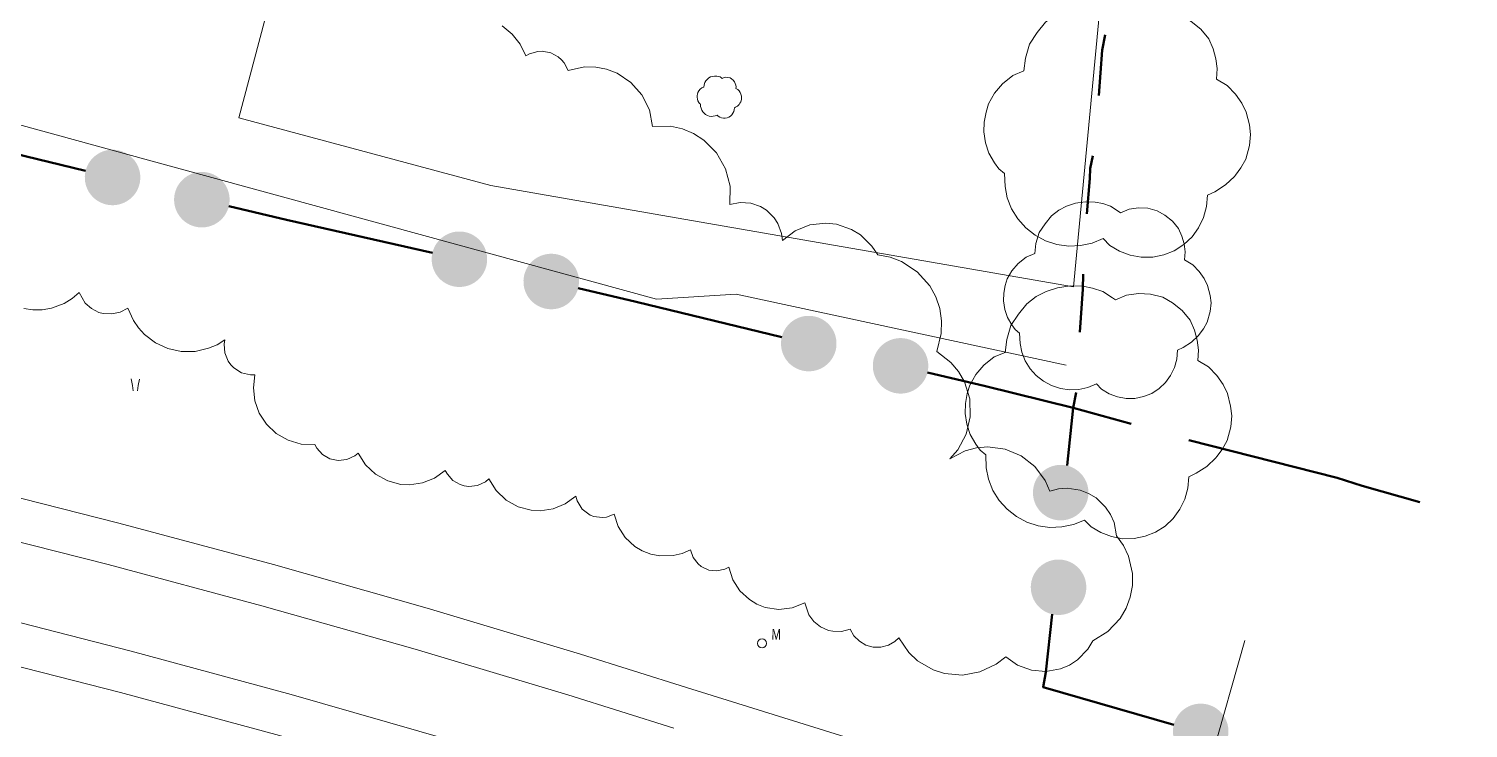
# Model space of a CAD drawing. Header units: metres. Extents: x -208 to 1512, y -277 to 123.
# Drawn here: x 868.17 to 916.64, y -85.19 to -61.63 of the extents above; entities that cross this region are included whole.
import ezdxf
from ezdxf.enums import TextEntityAlignment as Align

# ---------------------------------------------------------------- set-up
doc = ezdxf.new("R2010")
doc.units = ezdxf.units.M
doc.header["$MEASUREMENT"] = 0
for name, color, linetype in [('740_WienGV_Flwd-Bebauungsplan', 7, 'Continuous'), ('740_WienGV_L_Baum_ -gruppen_ Grünflächen', 7, 'Continuous'), ('740_WienGV_L_Mast', 7, 'Continuous'), ('740_WienGV_L_Mauer_Sockel', 7, 'Continuous'), ('740_WienGV_T_Straßen_ Gehsteige_ Schienen', 7, 'Continuous')]:
    doc.layers.add(name, color=color, linetype=linetype)
doc.styles.add('ERSTELLTER_STIL_2', font='arial.ttf', dxfattribs={"width": 0.75})

# ---------------------------------------------------------------- blocks, each defined once
blk = doc.blocks.new('LO0013_2A75[1003]_5', base_point=(892.86, -82.333))
at = {"layer": '740_WienGV_L_Mast', "color": 252, "linetype": 'Continuous', "lineweight": 13, "true_color": 0x949494}
blk.add_circle((892.86, -82.333), 0.15, dxfattribs=at)
at = {"layer": '740_WienGV_L_Mast', "color": 252, "lineweight": 13, "true_color": 0x949494, "style": 'ERSTELLTER_STIL_2'}
blk.add_attdef('M', text='', height=0.36, rotation=358.95, dxfattribs=at).set_placement((893.177, -82.312), align=Align.BOTTOM_LEFT)
blk = doc.blocks.new('GI00131_ATT627(WIESE)_2CA5[1021]_5', base_point=(871.756, -73.628))
at = {"layer": '740_WienGV_L_Baum_ -gruppen_ Grünflächen', "color": 252, "linetype": 'Continuous', "lineweight": 13, "true_color": 0x949494}
for p, q in [((871.62, -73.426), (871.66, -73.647)), ((871.66, -73.647), (871.68, -73.827)), ((871.824, -73.83), (871.852, -73.644)), ((871.852, -73.644), (871.9, -73.431))]:
    blk.add_line(p, q, dxfattribs=at)
blk = doc.blocks.new('GI0007_ATT22(LAUB)_2815[1030]_5', base_point=(891.422, -63.932))
at = {"layer": '740_WienGV_L_Baum_ -gruppen_ Grünflächen', "color": 252, "linetype": 'Continuous', "lineweight": 13, "true_color": 0x949494}
for p, q in [((890.907, -63.523), (890.93, -63.445)), ((890.93, -63.445), (890.973, -63.381)), ((890.973, -63.381), (891.02, -63.323)), ((891.02, -63.323), (891.072, -63.283)), ((891.072, -63.283), (891.128, -63.253)), ((891.128, -63.253), (891.192, -63.233)), ((891.192, -63.233), (891.263, -63.222)), ((891.263, -63.222), (891.334, -63.225)), ((891.334, -63.225), (891.389, -63.236)), ((891.389, -63.236), (891.446, -63.254)), ((891.446, -63.254), (891.501, -63.289)), ((891.501, -63.289), (891.518, -63.301)), ((891.518, -63.301), (891.58, -63.276)), ((891.58, -63.276), (891.646, -63.265)), ((891.646, -63.265), (891.714, -63.268)), ((891.714, -63.268), (891.783, -63.287)), ((891.783, -63.287), (891.837, -63.319)), ((891.837, -63.319), (891.892, -63.361)), ((891.892, -63.361), (891.937, -63.415)), ((891.937, -63.415), (891.96, -63.471)), ((891.96, -63.471), (891.977, -63.527)), ((890.674, -63.938), (890.675, -63.883)), ((890.683, -63.999), (890.674, -63.938)), ((890.675, -63.883), (890.686, -63.828)), ((890.686, -63.828), (890.699, -63.78)), ((890.699, -63.78), (890.734, -63.721)), ((890.734, -63.721), (890.778, -63.668)), ((890.778, -63.668), (890.837, -63.621)), ((890.837, -63.621), (890.898, -63.596)), ((890.898, -63.596), (890.907, -63.523)), ((891.977, -63.527), (891.984, -63.583)), ((891.984, -63.583), (891.979, -63.642)), ((891.979, -63.642), (892.04, -63.678)), ((892.04, -63.678), (892.086, -63.726)), ((892.086, -63.726), (892.121, -63.777)), ((892.121, -63.777), (892.146, -63.828)), ((892.146, -63.828), (892.164, -63.898)), ((892.164, -63.898), (892.17, -63.952)), ((892.17, -63.952), (892.165, -64.014)), ((890.702, -64.057), (890.683, -63.999)), ((890.734, -64.111), (890.702, -64.057)), ((890.758, -64.145), (890.734, -64.111)), ((890.789, -64.172), (890.758, -64.145)), ((890.792, -64.244), (890.789, -64.172)), ((890.805, -64.309), (890.792, -64.244)), ((890.829, -64.371), (890.805, -64.309)), ((890.865, -64.427), (890.829, -64.371)), ((890.91, -64.477), (890.865, -64.427)), ((891.907, -64.42), (891.879, -64.477)), ((891.923, -64.358), (891.907, -64.42)), ((891.928, -64.294), (891.923, -64.358)), ((891.97, -64.275), (891.928, -64.294)), ((892.03, -64.236), (891.97, -64.275)), ((892.081, -64.188), (892.03, -64.236)), ((892.086, -64.181), (892.081, -64.188)), ((892.117, -64.141), (892.086, -64.181)), ((892.143, -64.091), (892.117, -64.141)), ((892.165, -64.014), (892.143, -64.091)), ((890.961, -64.518), (890.91, -64.477)), ((891.02, -64.549), (890.961, -64.518)), ((891.084, -64.57), (891.02, -64.549)), ((891.15, -64.58), (891.084, -64.57)), ((891.216, -64.576), (891.15, -64.58)), ((891.281, -64.563), (891.216, -64.576)), ((891.344, -64.537), (891.281, -64.563)), ((891.381, -64.575), (891.344, -64.537)), ((891.435, -64.608), (891.381, -64.575)), ((891.494, -64.631), (891.435, -64.608)), ((891.557, -64.642), (891.494, -64.631)), ((891.621, -64.641), (891.557, -64.642)), ((891.683, -64.629), (891.621, -64.641)), ((891.742, -64.605), (891.683, -64.629)), ((891.795, -64.571), (891.742, -64.605)), ((891.842, -64.528), (891.795, -64.571)), ((891.879, -64.477), (891.842, -64.528))]:
    blk.add_line(p, q, dxfattribs=at)
blk = doc.blocks.new('GI0007_ATT22(LAUB)_2815[1068]_5', base_point=(904.489, -70.771))
at = {"layer": '740_WienGV_L_Baum_ -gruppen_ Grünflächen', "color": 252, "linetype": 'Continuous', "lineweight": 13, "true_color": 0x949494}
for p, q in [((902.612, -67.927), (902.854, -67.742)), ((902.854, -67.742), (903.116, -67.602)), ((903.116, -67.602), (903.411, -67.508)), ((903.411, -67.508), (903.746, -67.455)), ((903.746, -67.455), (904.074, -67.471)), ((904.074, -67.471), (904.332, -67.52)), ((904.332, -67.52), (904.599, -67.605)), ((904.599, -67.605), (904.855, -67.769)), ((904.855, -67.769), (904.933, -67.825)), ((904.933, -67.825), (905.224, -67.706)), ((905.224, -67.706), (905.534, -67.657)), ((905.534, -67.657), (905.847, -67.672)), ((905.847, -67.672), (906.169, -67.758)), ((906.169, -67.758), (906.425, -67.907)), ((902.189, -68.496), (902.393, -68.196)), ((902.393, -68.196), (902.612, -67.927)), ((906.425, -67.907), (906.68, -68.106)), ((906.68, -68.106), (906.89, -68.358)), ((902.082, -68.862), (902.189, -68.496)), ((906.89, -68.358), (906.999, -68.619)), ((906.999, -68.619), (907.074, -68.879)), ((901.755, -69.319), (902.041, -69.2)), ((902.041, -69.2), (902.082, -68.862)), ((907.074, -68.879), (907.109, -69.139)), ((907.109, -69.139), (907.084, -69.417)), ((901.115, -70.059), (901.274, -69.783)), ((901.274, -69.783), (901.483, -69.538)), ((901.483, -69.538), (901.755, -69.319)), ((907.084, -69.417), (907.37, -69.582)), ((907.37, -69.582), (907.585, -69.809)), ((901.001, -70.54), (901.051, -70.282)), ((901.051, -70.282), (901.115, -70.059)), ((907.585, -69.809), (907.75, -70.046)), ((907.75, -70.046), (907.865, -70.282)), ((907.865, -70.282), (907.948, -70.612)), ((900.997, -70.799), (901.001, -70.54)), ((907.948, -70.612), (907.979, -70.862)), ((901.036, -71.083), (900.997, -70.799)), ((901.126, -71.353), (901.036, -71.083)), ((907.953, -71.15), (907.852, -71.512)), ((907.979, -70.862), (907.953, -71.15)), ((901.276, -71.605), (901.126, -71.353)), ((901.387, -71.761), (901.276, -71.605)), ((907.852, -71.512), (907.728, -71.743)), ((901.534, -71.889), (901.387, -71.761)), ((901.548, -72.227), (901.534, -71.889)), ((907.322, -72.189), (907.045, -72.368)), ((907.56, -71.964), (907.322, -72.189)), ((907.586, -71.93), (907.56, -71.964)), ((907.728, -71.743), (907.586, -71.93)), ((901.607, -72.527), (901.548, -72.227)), ((901.721, -72.818), (901.607, -72.527)), ((906.849, -72.459), (906.824, -72.757)), ((907.045, -72.368), (906.849, -72.459)), ((901.886, -73.08), (901.721, -72.818)), ((902.095, -73.312), (901.886, -73.08)), ((906.749, -73.044), (906.62, -73.311)), ((906.824, -72.757), (906.749, -73.044)), ((902.336, -73.506), (902.095, -73.312)), ((902.612, -73.65), (902.336, -73.506)), ((902.909, -73.745), (902.612, -73.65)), ((904.121, -73.593), (903.83, -73.712)), ((904.297, -73.771), (904.121, -73.593)), ((906.446, -73.551), (906.228, -73.751)), ((906.62, -73.311), (906.446, -73.551)), ((903.216, -73.791), (902.909, -73.745)), ((903.525, -73.777), (903.216, -73.791)), ((903.83, -73.712), (903.525, -73.777)), ((904.548, -73.925), (904.297, -73.771)), ((904.825, -74.029), (904.548, -73.925)), ((905.117, -74.084), (904.825, -74.029)), ((905.416, -74.08), (905.117, -74.084)), ((905.706, -74.021), (905.416, -74.08)), ((905.982, -73.911), (905.706, -74.021)), ((906.228, -73.751), (905.982, -73.911))]:
    blk.add_line(p, q, dxfattribs=at)
blk = doc.blocks.new('GI0007_ATT22(LAUB)_2815[1073]_5', base_point=(904.193, -74.549))
at = {"layer": '740_WienGV_L_Baum_ -gruppen_ Grünflächen', "color": 252, "linetype": 'Continuous', "lineweight": 13, "true_color": 0x949494}
for p, q in [((901.781, -70.892), (902.092, -70.654)), ((902.092, -70.654), (902.428, -70.475)), ((902.428, -70.475), (902.808, -70.354)), ((902.808, -70.354), (903.238, -70.285)), ((903.238, -70.285), (903.66, -70.306)), ((903.66, -70.306), (903.992, -70.369)), ((903.992, -70.369), (904.335, -70.478)), ((904.335, -70.478), (904.664, -70.689)), ((904.664, -70.689), (904.765, -70.761)), ((904.765, -70.761), (905.139, -70.608)), ((905.139, -70.608), (905.537, -70.545)), ((905.537, -70.545), (905.94, -70.565)), ((905.94, -70.565), (906.354, -70.675)), ((906.354, -70.675), (906.683, -70.867)), ((901.236, -71.624), (901.499, -71.239)), ((901.499, -71.239), (901.781, -70.892)), ((906.683, -70.867), (907.011, -71.122)), ((907.011, -71.122), (907.28, -71.447)), ((901.099, -72.095), (901.236, -71.624)), ((907.28, -71.447), (907.421, -71.782)), ((901.047, -72.53), (901.099, -72.095)), ((907.421, -71.782), (907.518, -72.117)), ((907.518, -72.117), (907.563, -72.451)), ((900.328, -72.964), (900.679, -72.683)), ((900.679, -72.683), (901.047, -72.53)), ((907.563, -72.451), (907.53, -72.808)), ((900.06, -73.279), (900.328, -72.964)), ((907.53, -72.808), (907.898, -73.02)), ((907.898, -73.02), (908.174, -73.313)), ((899.773, -73.92), (899.855, -73.634)), ((899.855, -73.634), (900.06, -73.279)), ((908.174, -73.313), (908.386, -73.618)), ((908.386, -73.618), (908.534, -73.921)), ((899.71, -74.252), (899.773, -73.92)), ((908.534, -73.921), (908.641, -74.345)), ((899.704, -74.585), (899.71, -74.252)), ((899.754, -74.95), (899.704, -74.585)), ((908.641, -74.345), (908.68, -74.666)), ((899.87, -75.298), (899.754, -74.95)), ((908.648, -75.037), (908.518, -75.501)), ((908.68, -74.666), (908.648, -75.037)), ((900.062, -75.622), (899.87, -75.298)), ((908.518, -75.501), (908.359, -75.799)), ((900.206, -75.823), (900.062, -75.622)), ((900.395, -75.986), (900.206, -75.823)), ((900.412, -76.421), (900.395, -75.986)), ((908.142, -76.083), (907.836, -76.372)), ((908.175, -76.039), (908.142, -76.083)), ((908.359, -75.799), (908.175, -76.039)), ((900.488, -76.807), (900.412, -76.421)), ((907.836, -76.372), (907.48, -76.602)), ((900.635, -77.181), (900.488, -76.807)), ((907.228, -76.719), (907.196, -77.103)), ((907.48, -76.602), (907.228, -76.719)), ((900.846, -77.517), (900.635, -77.181)), ((901.116, -77.817), (900.846, -77.517)), ((907.099, -77.472), (906.933, -77.814)), ((907.196, -77.103), (907.099, -77.472)), ((901.425, -78.065), (901.116, -77.817)), ((906.933, -77.814), (906.71, -78.124)), ((901.78, -78.251), (901.425, -78.065)), ((902.162, -78.373), (901.78, -78.251)), ((902.557, -78.432), (902.162, -78.373)), ((902.955, -78.413), (902.557, -78.432)), ((903.346, -78.331), (902.955, -78.413)), ((903.72, -78.178), (903.346, -78.331)), ((903.947, -78.406), (903.72, -78.178)), ((904.269, -78.604), (903.947, -78.406)), ((906.43, -78.381), (906.113, -78.587)), ((906.71, -78.124), (906.43, -78.381)), ((904.625, -78.738), (904.269, -78.604)), ((905.002, -78.809), (904.625, -78.738)), ((905.386, -78.804), (905.002, -78.809)), ((905.758, -78.727), (905.386, -78.804)), ((906.113, -78.587), (905.758, -78.727))]:
    blk.add_line(p, q, dxfattribs=at)
blk = doc.blocks.new('GI0007_ATT22(LAUB)_2815[1074]_5', base_point=(904.823, -65.069))
at = {"layer": '740_WienGV_L_Baum_ -gruppen_ Grünflächen', "color": 252, "linetype": 'Continuous', "lineweight": 13, "true_color": 0x949494}
for p, q in [((902.722, -61.174), (903.058, -60.995)), ((903.058, -60.995), (903.438, -60.874)), ((903.438, -60.874), (903.868, -60.805)), ((903.868, -60.805), (904.29, -60.826)), ((904.29, -60.826), (904.621, -60.889)), ((904.621, -60.889), (904.965, -60.998)), ((904.965, -60.998), (905.294, -61.209)), ((905.769, -61.128), (906.167, -61.065)), ((906.167, -61.065), (906.57, -61.085)), ((902.129, -61.759), (902.41, -61.412)), ((902.41, -61.412), (902.722, -61.174)), ((905.294, -61.209), (905.395, -61.281)), ((905.395, -61.281), (905.769, -61.128)), ((906.57, -61.085), (906.983, -61.195)), ((906.983, -61.195), (907.313, -61.387)), ((907.313, -61.387), (907.641, -61.642)), ((901.866, -62.144), (902.129, -61.759)), ((907.641, -61.642), (907.91, -61.967)), ((907.91, -61.967), (908.051, -62.302)), ((901.729, -62.615), (901.866, -62.144)), ((908.051, -62.302), (908.147, -62.637)), ((901.676, -63.049), (901.729, -62.615)), ((908.147, -62.637), (908.192, -62.971)), ((908.192, -62.971), (908.16, -63.328)), ((900.69, -63.799), (900.958, -63.484)), ((900.958, -63.484), (901.309, -63.203)), ((901.309, -63.203), (901.676, -63.049)), ((908.16, -63.328), (908.528, -63.54)), ((900.485, -64.154), (900.69, -63.799)), ((908.528, -63.54), (908.804, -63.833)), ((908.804, -63.833), (909.016, -64.137)), ((900.339, -64.772), (900.403, -64.44)), ((900.403, -64.44), (900.485, -64.154)), ((909.016, -64.137), (909.164, -64.441)), ((909.164, -64.441), (909.271, -64.865)), ((900.333, -65.105), (900.339, -64.772)), ((909.271, -64.865), (909.31, -65.186)), ((900.384, -65.47), (900.333, -65.105)), ((909.31, -65.186), (909.278, -65.557)), ((900.499, -65.818), (900.384, -65.47)), ((900.692, -66.141), (900.499, -65.818)), ((909.278, -65.557), (909.148, -66.021)), ((900.835, -66.343), (900.692, -66.141)), ((901.024, -66.506), (900.835, -66.343)), ((908.989, -66.319), (908.805, -66.559)), ((909.148, -66.021), (908.989, -66.319)), ((901.042, -66.941), (901.024, -66.506)), ((908.772, -66.603), (908.466, -66.892)), ((908.805, -66.559), (908.772, -66.603)), ((901.118, -67.327), (901.042, -66.941)), ((901.265, -67.701), (901.118, -67.327)), ((907.858, -67.239), (907.826, -67.622)), ((908.11, -67.122), (907.858, -67.239)), ((908.466, -66.892), (908.11, -67.122)), ((901.476, -68.037), (901.265, -67.701)), ((907.826, -67.622), (907.729, -67.992)), ((901.746, -68.337), (901.476, -68.037)), ((902.055, -68.585), (901.746, -68.337)), ((907.563, -68.334), (907.34, -68.644)), ((907.729, -67.992), (907.563, -68.334)), ((902.41, -68.771), (902.055, -68.585)), ((902.792, -68.893), (902.41, -68.771)), ((904.35, -68.698), (903.976, -68.851)), ((904.576, -68.926), (904.35, -68.698)), ((907.34, -68.644), (907.06, -68.901)), ((903.187, -68.952), (902.792, -68.893)), ((903.584, -68.933), (903.187, -68.952)), ((903.976, -68.851), (903.584, -68.933)), ((904.899, -69.124), (904.576, -68.926)), ((905.255, -69.258), (904.899, -69.124)), ((905.631, -69.329), (905.255, -69.258)), ((906.388, -69.247), (906.015, -69.324)), ((906.742, -69.106), (906.388, -69.247)), ((907.06, -68.901), (906.742, -69.106)), ((906.015, -69.324), (905.631, -69.329))]:
    blk.add_line(p, q, dxfattribs=at)

msp = doc.modelspace()

# ---------------------------------------------------------------- hatches: boundary and pattern name
at = {"layer": '740_WienGV_Flwd-Bebauungsplan', "linetype": 'Continuous', "lineweight": 0}
for points in [[(871.898, -66.859, 0.414214), (871.21, -65.73, 0.414214), (870.081, -66.418, 0.414214), (870.769, -67.547, 0.414214)], [(874.905, -67.608, 0.414214), (874.217, -66.479, 0.414214), (873.088, -67.167, 0.414214), (873.776, -68.296, 0.414214)], [(883.578, -69.614, 0.414214), (882.89, -68.485, 0.414214), (881.761, -69.173, 0.414214), (882.449, -70.302, 0.414214)], [(886.67, -70.364, 0.414214), (885.982, -69.235, 0.414214), (884.853, -69.923, 0.414214), (885.541, -71.052, 0.414214)], [(895.342, -72.455, 0.414214), (894.654, -71.326, 0.414214), (893.525, -72.014, 0.414214), (894.213, -73.143, 0.414214)], [(898.433, -73.205, 0.414214), (897.745, -72.076, 0.414214), (896.617, -72.764, 0.414214), (897.305, -73.893, 0.414214)], [(903.826, -77.476, 0.414214), (903.138, -76.347, 0.414214), (902.009, -77.035, 0.414214), (902.697, -78.164, 0.414214)], [(903.754, -80.664, 0.414214), (903.066, -79.535, 0.414214), (901.937, -80.223, 0.414214), (902.625, -81.352, 0.414214)], [(908.541, -85.519, 0.414214), (907.853, -84.39, 0.414214), (906.724, -85.078, 0.414214), (907.412, -86.207, 0.414214)]]:
    msp.add_hatch(color=1, dxfattribs=at).paths.add_polyline_path(points)

# ---------------------------------------------------------------- linework, layer by layer
at = {"layer": '740_WienGV_Flwd-Bebauungsplan', "color": 1, "linetype": 'Continuous', "lineweight": 50, "true_color": 0xfb0106}
for points in [[(904.318, -62.345), (904.412, -61.837)], [(904.207, -63.873), (904.318, -62.345)], [(870.081, -66.418), (865.173, -65.227)], [(903.908, -66.332), (904.001, -65.909)], [(903.797, -67.86), (903.902, -66.672), (903.908, -66.332)], [(876.851, -68.067), (874.905, -67.608)], [(881.761, -69.173), (876.851, -68.067)], [(903.667, -70.407), (903.676, -69.898)], [(888.616, -70.823), (886.67, -70.364)], [(903.557, -71.85), (903.667, -70.407)], [(893.525, -72.014), (888.616, -70.823)], [(900.38, -73.664), (898.433, -73.205)], [(903.138, -76.347), (903.342, -74.396), (900.38, -73.664)], [(903.342, -74.396), (903.436, -73.888)], [(903.342, -74.396), (905.287, -74.94)], [(907.232, -75.484), (912.224, -76.761), (913.069, -77.031)], [(913.069, -77.031), (915.015, -77.575)], [(902.421, -83.303), (902.625, -81.352)], [(906.724, -85.078), (902.327, -83.811), (902.421, -83.303)]]:
    msp.add_lwpolyline(points, dxfattribs=at)
at = {"layer": '740_WienGV_L_Baum_ -gruppen_ Grünflächen', "color": 72, "linetype": 'Continuous', "lineweight": 13, "true_color": 0x69e600}
for points in [[(884.111, -61.533), (884.45, -61.806), (884.717, -62.149), (884.901, -62.543), (885.031, -62.473), (885.313, -62.395), (885.46, -62.389), (885.748, -62.444), (885.999, -62.578), (886.106, -62.671), (886.199, -62.779), (886.333, -63.03)], [(886.333, -63.03), (886.883, -62.914), (887.259, -62.919), (887.627, -62.99), (887.979, -63.124), (888.447, -63.436), (888.818, -63.858), (889.065, -64.364), (889.17, -64.917), (889.782, -64.914), (890.18, -65.002), (890.557, -65.158), (890.901, -65.378), (891.331, -65.812), (891.634, -66.343), (891.785, -66.936), (891.777, -67.547), (892.125, -67.479), (892.479, -67.503), (892.813, -67.62), (893.014, -67.745), (893.268, -67.994), (893.396, -68.192), (893.519, -68.525), (893.55, -68.76), (893.978, -68.439), (894.475, -68.24), (895.008, -68.18), (895.363, -68.217), (895.87, -68.389), (896.176, -68.576), (896.56, -68.948), (896.756, -69.247), (897.17, -69.323), (897.562, -69.473), (898.089, -69.818), (898.506, -70.289), (898.709, -70.658), (898.844, -71.055), (898.906, -71.472), (898.895, -71.891), (898.741, -72.502), (899.218, -72.868), (899.477, -73.175), (899.675, -73.524), (899.853, -74.099), (899.874, -74.701), (899.736, -75.286), (899.449, -75.815), (899.186, -76.119), (899.703, -75.847), (900.08, -75.746), (900.467, -75.713), (901.046, -75.792), (901.584, -76.019), (902.044, -76.379), (902.393, -76.847), (902.552, -77.203), (902.84, -77.13), (903.137, -77.108), (903.578, -77.174), (903.855, -77.282), (904.111, -77.436), (904.431, -77.746), (904.595, -77.994), (904.713, -78.267), (904.795, -78.706), (905.027, -79.032), (905.199, -79.394), (905.33, -79.979), (905.33, -80.38), (905.26, -80.774), (905.122, -81.149), (904.919, -81.495), (904.51, -81.934), (904, -82.25), (903.828, -82.531), (903.485, -82.883), (903.209, -83.063), (902.907, -83.192), (902.422, -83.281), (901.931, -83.24), (901.468, -83.072), (901.065, -82.788)], [(878.304, -76.115), (878.058, -75.972), (877.868, -75.761), (877.8, -75.636), (877.342, -75.618), (876.902, -75.493), (876.503, -75.266), (876.17, -74.951), (875.93, -74.58), (875.781, -74.165), (875.731, -73.726), (875.783, -73.288), (875.631, -73.287), (875.336, -73.215), (875.078, -73.054), (874.972, -72.945), (874.886, -72.825), (874.774, -72.551), (874.752, -72.256), (874.774, -72.11), (874.509, -72.272), (874.223, -72.394), (873.767, -72.496), (873.301, -72.497), (872.846, -72.396), (872.432, -72.205), (872.069, -71.93), (871.863, -71.706), (871.691, -71.455), (871.503, -71.039), (871.246, -71.176), (870.961, -71.238), (870.67, -71.221), (870.528, -71.183), (870.279, -71.058), (870.069, -70.872), (869.863, -70.509), (869.628, -70.714), (869.364, -70.879), (868.928, -71.044), (868.62, -71.095), (868.309, -71.097), (868.001, -71.051)], [(890.168, -79.303), (889.872, -79.376), (889.413, -79.389), (889.113, -79.33), (888.828, -79.22), (888.576, -79.07), (888.253, -78.77), (888.016, -78.399), (887.879, -77.981), (887.617, -78.08), (887.478, -78.096), (887.199, -78.061), (887.068, -78.011), (886.805, -77.815), (886.633, -77.536), (886.59, -77.377), (886.231, -77.634), (885.822, -77.8), (885.385, -77.864), (885.091, -77.848), (884.649, -77.731), (884.243, -77.506), (883.907, -77.186), (883.66, -76.793), (883.545, -76.887), (883.277, -77.012), (882.983, -77.046), (882.835, -77.026), (882.699, -76.986), (882.453, -76.843), (882.263, -76.631), (882.195, -76.506), (881.836, -76.764), (881.427, -76.929), (880.99, -76.993), (880.696, -76.977), (880.254, -76.861), (879.848, -76.635), (879.512, -76.315), (879.265, -75.922), (879.15, -76.016), (878.882, -76.141), (878.588, -76.175), (878.304, -76.115)], [(895.829, -81.857), (895.541, -81.932), (895.244, -81.927), (895.097, -81.896), (894.825, -81.775), (894.606, -81.598), (894.438, -81.37), (894.305, -80.969), (893.879, -81.137), (893.424, -81.189), (892.971, -81.121), (892.686, -81.011), (892.434, -80.861), (892.111, -80.561), (891.874, -80.19), (891.737, -79.772), (891.611, -79.833), (891.339, -79.893), (891.063, -79.862), (890.811, -79.746), (890.704, -79.659), (890.537, -79.44), (890.447, -79.178), (890.168, -79.303)], [(901.065, -82.788), (900.747, -83.036), (900.2, -83.295), (899.606, -83.401), (899.004, -83.348), (898.62, -83.226), (898.098, -82.922), (897.803, -82.646), (897.462, -82.148), (897.336, -82.265), (897.114, -82.393), (896.865, -82.459), (896.608, -82.459), (896.359, -82.392), (896.138, -82.263), (895.956, -82.08), (895.829, -81.857)]]:
    msp.add_lwpolyline(points, dxfattribs=at)
at = {"layer": '740_WienGV_L_Mauer_Sockel', "color": 252, "linetype": 'Continuous', "lineweight": 13, "true_color": 0x949494}
for p, q in [((903.352, -70.323), (905.549, -47.029)), ((883.731, -66.913), (889.972, -67.997)), ((903.352, -70.323), (889.972, -67.997))]:
    msp.add_line(p, q, dxfattribs=at)
at = {"layer": '740_WienGV_L_Mauer_Sockel', "color": 252, "linetype": 'Continuous', "lineweight": 13, "true_color": 0x8a8a8a}
msp.add_line((909.121, -82.233), (907.807, -86.854), dxfattribs=at)
at = {"layer": '740_WienGV_L_Mauer_Sockel', "color": 252, "linetype": 'Continuous', "lineweight": 13, "true_color": 0x949494}
for points in [[(883.731, -66.913), (875.238, -64.634), (877.355, -56.665)], [(903.103, -72.959), (891.985, -70.575), (889.302, -70.735), (872.195, -66.051), (855.048, -61.346), (851.63, -66.883)]]:
    msp.add_lwpolyline(points, dxfattribs=at)
at = {"layer": '740_WienGV_T_Straßen_ Gehsteige_ Schienen', "color": 40, "linetype": 'Continuous', "lineweight": 13, "true_color": 0xffaa00}
msp.add_line((890.32, -83.821), (923.201, -94.042), dxfattribs=at)
for points in [[(855.47, -74.549), (860.742, -75.719), (865.982, -76.964), (871.202, -78.284), (876.405, -79.682), (881.586, -81.153), (886.742, -82.7), (890.321, -83.821)], [(855.178, -75.955), (860.42, -77.119), (865.64, -78.358), (870.841, -79.674), (876.021, -81.065), (881.182, -82.532), (886.321, -84.072), (889.892, -85.192)], [(849.899, -77.548), (855.371, -78.696), (860.807, -79.919), (866.224, -81.219), (871.621, -82.598), (876.999, -84.055), (882.354, -85.589), (887.686, -87.199), (889.487, -87.761)], [(849.628, -78.957), (855.065, -80.099), (860.481, -81.317), (865.878, -82.613), (871.256, -83.988), (876.613, -85.438), (881.949, -86.965), (887.265, -88.571), (889.06, -89.132), (889.062, -89.133)]]:
    msp.add_lwpolyline(points, dxfattribs=at)

# ---------------------------------------------------------------- block references
at = {"layer": '740_WienGV_L_Baum_ -gruppen_ Grünflächen', "color": 72, "linetype": 'Continuous', "lineweight": 13, "true_color": 0x69e600}
for name, p in [('GI0007_ATT22(LAUB)_2815[1074]_5', (904.823, -65.069)), ('GI0007_ATT22(LAUB)_2815[1030]_5', (891.422, -63.932)), ('GI0007_ATT22(LAUB)_2815[1068]_5', (904.489, -70.771)), ('GI0007_ATT22(LAUB)_2815[1073]_5', (904.193, -74.549))]:
    msp.add_blockref(name, p, dxfattribs=at)
at = {"layer": '740_WienGV_L_Baum_ -gruppen_ Grünflächen', "color": 252, "linetype": 'Continuous', "lineweight": 13, "true_color": 0x949494}
msp.add_blockref('GI00131_ATT627(WIESE)_2CA5[1021]_5', (871.756, -73.628), dxfattribs=at)
at = {"layer": '740_WienGV_L_Mast', "color": 252, "linetype": 'Continuous', "lineweight": 13, "true_color": 0x949494}
ref = msp.add_blockref('LO0013_2A75[1003]_5', (892.86, -82.333), dxfattribs=at)
ref.add_attrib('M', 'M', dxfattribs={"color": 252, "lineweight": 13, "true_color": 0x949494, "height": 0.36, "rotation": 358.95, "style": 'ERSTELLTER_STIL_2', "width": 0.75}).set_placement((893.177, -82.312), align=Align.BOTTOM_LEFT)

doc.saveas('drawing.dxf')
